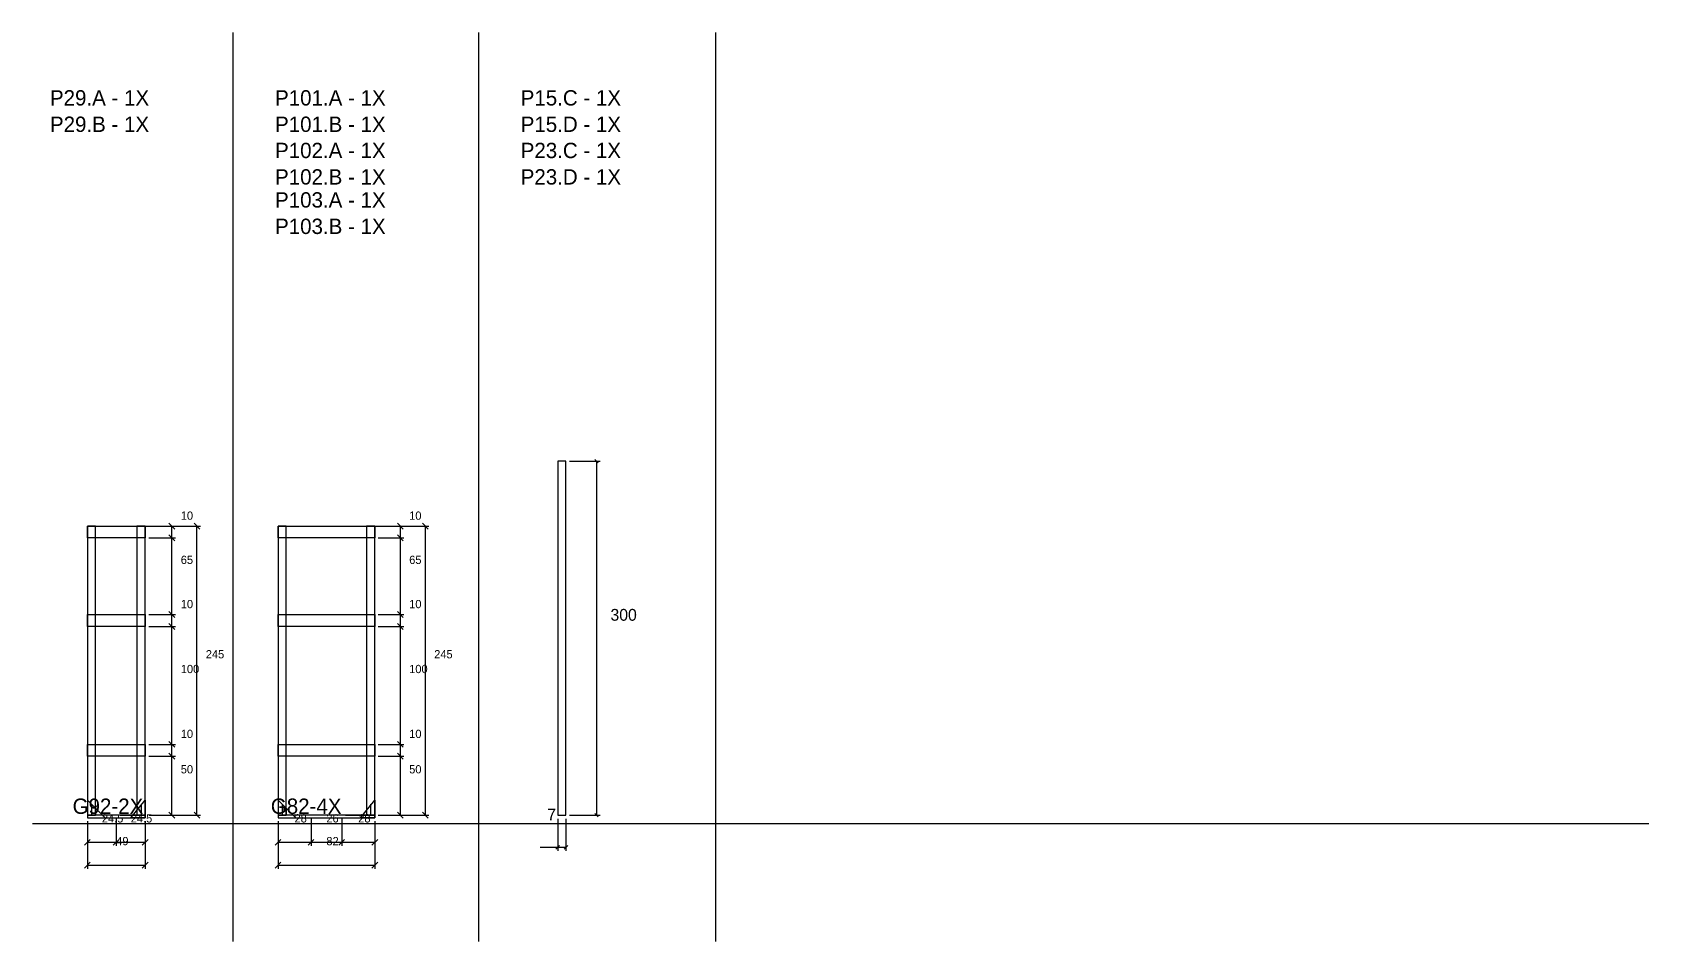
# Model space of a CAD drawing. Header units: metres. Extents: x 14488 to 20654, y -3015 to -1095.
# Drawn here: x 16073 to 17443, y -3015 to -2244 of the extents above; entities that cross this region are included whole.
import ezdxf

# ---------------------------------------------------------------- set-up
doc = ezdxf.new("R2010")
doc.units = ezdxf.units.M

msp = doc.modelspace()

# ---------------------------------------------------------------- linework, layer by layer
at = {"layer": 'COTA', "color": 4}
for p, q in [((16528.8, -2607.4), (16554.7, -2607.4)), ((16551.7, -2607.4), (16551.7, -2907.4)), ((16154.9, -2662.4), (16216, -2662.4)), ((16172.1, -2662.4), (16194.8, -2662.4)), ((16191.8, -2672.4), (16191.8, -2662.4)), ((16213, -2907.4), (16213, -2662.4)), ((16322.4, -2662.4), (16409.6, -2662.4)), ((16366.7, -2662.4), (16388.4, -2662.4)), ((16385.4, -2672.4), (16385.4, -2662.4)), ((16406.6, -2907.4), (16406.6, -2662.4)), ((16172.1, -2672.4), (16194.8, -2672.4)), ((16172.1, -2672.4), (16194.8, -2672.4)), ((16191.8, -2737.4), (16191.8, -2672.4)), ((16366.7, -2672.4), (16388.4, -2672.4)), ((16366.7, -2672.4), (16388.4, -2672.4)), ((16385.4, -2737.4), (16385.4, -2672.4)), ((16172.1, -2737.4), (16194.8, -2737.4)), ((16172.1, -2737.4), (16194.8, -2737.4)), ((16191.8, -2747.4), (16191.8, -2737.4)), ((16366.7, -2737.4), (16388.4, -2737.4)), ((16366.7, -2737.4), (16388.4, -2737.4)), ((16385.4, -2747.4), (16385.4, -2737.4)), ((16172.1, -2747.4), (16194.8, -2747.4)), ((16172.1, -2747.4), (16194.8, -2747.4)), ((16191.8, -2847.4), (16191.8, -2747.4)), ((16366.7, -2747.4), (16388.4, -2747.4)), ((16366.7, -2747.4), (16388.4, -2747.4)), ((16385.4, -2847.4), (16385.4, -2747.4)), ((16172.1, -2847.4), (16194.8, -2847.4)), ((16172.1, -2847.4), (16194.8, -2847.4)), ((16191.8, -2857.4), (16191.8, -2847.4)), ((16366.7, -2847.4), (16388.4, -2847.4)), ((16366.7, -2847.4), (16388.4, -2847.4)), ((16385.4, -2857.4), (16385.4, -2847.4)), ((16172.1, -2857.4), (16194.8, -2857.4)), ((16172.1, -2857.4), (16194.8, -2857.4)), ((16191.8, -2907.4), (16191.8, -2857.4)), ((16366.7, -2857.4), (16388.4, -2857.4)), ((16366.7, -2857.4), (16388.4, -2857.4)), ((16385.4, -2907.4), (16385.4, -2857.4)), ((16120.1, -2912.6), (16120.1, -2952.8)), ((16120.1, -2912.6), (16120.1, -2933.4)), ((16144.6, -2910.4), (16144.6, -2933.4)), ((16144.6, -2910.4), (16144.6, -2933.4)), ((16169.1, -2912.6), (16169.1, -2933.4)), ((16169.1, -2912.6), (16169.1, -2952.8)), ((16172.1, -2907.4), (16216, -2907.4)), ((16172.1, -2907.4), (16194.8, -2907.4)), ((16281.7, -2912.6), (16281.7, -2933.4)), ((16281.7, -2912.6), (16281.7, -2952.8)), ((16309.7, -2910.4), (16309.7, -2933.4)), ((16309.7, -2910.4), (16309.7, -2933.4)), ((16335.7, -2910.4), (16335.7, -2933.4)), ((16335.7, -2910.4), (16335.7, -2933.4)), ((16363.7, -2912.6), (16363.7, -2952.8)), ((16363.7, -2912.6), (16363.7, -2933.4)), ((16366.7, -2907.4), (16388.4, -2907.4)), ((16366.7, -2907.4), (16409.6, -2907.4)), ((16518.8, -2910.4), (16518.8, -2937.7)), ((16525.8, -2910.4), (16525.8, -2937.7)), ((16528.8, -2907.4), (16554.7, -2907.4)), ((16120.1, -2930.4), (16144.6, -2930.4)), ((16144.6, -2930.4), (16169.1, -2930.4)), ((16281.7, -2930.4), (16309.7, -2930.4)), ((16309.7, -2930.4), (16335.7, -2930.4)), ((16335.7, -2930.4), (16363.7, -2930.4)), ((16518.8, -2934.7), (16504, -2934.7)), ((16525.8, -2934.7), (16518.8, -2934.7)), ((16120.1, -2949.8), (16169.1, -2949.8)), ((16281.7, -2949.8), (16363.7, -2949.8))]:
    msp.add_line(p, q, dxfattribs=at)
at = {"layer": 'COTA'}
for p, q in [((16553.2, -2608.9), (16550.2, -2605.9)), ((16550.2, -2905.9), (16553.2, -2908.9)), ((16520.3, -2933.2), (16517.3, -2936.2)), ((16524.3, -2936.2), (16527.3, -2933.2))]:
    msp.add_line(p, q, dxfattribs=at)
for points in [[(16194.3, -2664.9), (16189.3, -2659.9)], [(16189.3, -2669.9), (16194.3, -2674.9)], [(16194.3, -2674.9), (16189.3, -2669.9)], [(16215.5, -2664.9), (16210.5, -2659.9)], [(16387.9, -2664.9), (16382.9, -2659.9)], [(16387.9, -2674.9), (16382.9, -2669.9)], [(16382.9, -2669.9), (16387.9, -2674.9)], [(16409.1, -2664.9), (16404.1, -2659.9)], [(16189.3, -2734.9), (16194.3, -2739.9)], [(16194.3, -2739.9), (16189.3, -2734.9)], [(16382.9, -2734.9), (16387.9, -2739.9)], [(16387.9, -2739.9), (16382.9, -2734.9)], [(16189.3, -2744.9), (16194.3, -2749.9)], [(16194.3, -2749.9), (16189.3, -2744.9)], [(16382.9, -2744.9), (16387.9, -2749.9)], [(16387.9, -2749.9), (16382.9, -2744.9)], [(16189.3, -2844.9), (16194.3, -2849.9)], [(16194.3, -2849.9), (16189.3, -2844.9)], [(16387.9, -2849.9), (16382.9, -2844.9)], [(16382.9, -2844.9), (16387.9, -2849.9)], [(16194.3, -2859.9), (16189.3, -2854.9)], [(16189.3, -2854.9), (16194.3, -2859.9)], [(16382.9, -2854.9), (16387.9, -2859.9)], [(16387.9, -2859.9), (16382.9, -2854.9)], [(16189.3, -2904.9), (16194.3, -2909.9)], [(16210.5, -2904.9), (16215.5, -2909.9)], [(16382.9, -2904.9), (16387.9, -2909.9)], [(16404.1, -2904.9), (16409.1, -2909.9)], [(16122.6, -2927.9), (16117.6, -2932.9)], [(16142.1, -2932.9), (16147.1, -2927.9)], [(16147.1, -2927.9), (16142.1, -2932.9)], [(16166.6, -2932.9), (16171.6, -2927.9)], [(16284.2, -2927.9), (16279.2, -2932.9)], [(16312.2, -2927.9), (16307.2, -2932.9)], [(16307.2, -2932.9), (16312.2, -2927.9)], [(16333.2, -2932.9), (16338.2, -2927.9)], [(16338.2, -2927.9), (16333.2, -2932.9)], [(16361.2, -2932.9), (16366.2, -2927.9)], [(16122.6, -2947.3), (16117.6, -2952.3)], [(16166.6, -2952.3), (16171.6, -2947.3)], [(16284.2, -2947.3), (16279.2, -2952.3)], [(16361.2, -2952.3), (16366.2, -2947.3)]]:
    msp.add_lwpolyline(points, dxfattribs=at)
at = {"layer": 'Madeira', "color": 250}
for p, q in [((16123.6, -2898.1), (16123.6, -2907.4)), ((16165.6, -2898.1), (16165.6, -2907.4)), ((16285.2, -2898.1), (16285.2, -2907.4)), ((16360.2, -2898.1), (16360.2, -2907.4)), ((16129.9, -2907.4), (16120.1, -2907.4)), ((16129.9, -2907.4), (16120.1, -2907.4)), ((16120.1, -2907.4), (16120.1, -2909.6)), ((16120.1, -2907.4), (16120.1, -2909.6)), ((16120.1, -2907.4), (16120.1, -2909.6)), ((16159.3, -2907.4), (16169.1, -2907.4)), ((16159.3, -2907.4), (16169.1, -2907.4)), ((16281.7, -2907.4), (16281.7, -2909.6)), ((16291.5, -2907.4), (16281.7, -2907.4)), ((16281.7, -2907.4), (16281.7, -2909.6)), ((16291.5, -2907.4), (16281.7, -2907.4)), ((16281.7, -2907.4), (16281.7, -2909.6)), ((16353.8, -2907.4), (16363.7, -2907.4)), ((16353.8, -2907.4), (16363.7, -2907.4))]:
    msp.add_line(p, q, dxfattribs=at)
at = {"layer": 'Madeira', "color": 1}
for p, q in [((16123.6, -2898.1), (16123.6, -2907.4)), ((16127.1, -2901.6), (16127.1, -2907.4)), ((16165.6, -2898.1), (16165.6, -2907.4)), ((16285.2, -2898.1), (16285.2, -2907.4)), ((16288.7, -2901.6), (16288.7, -2907.4)), ((16360.2, -2898.1), (16360.2, -2907.4)), ((16135.9, -2907.4), (16120.1, -2907.4)), ((16147.8, -2907.4), (16169.1, -2907.4)), ((16297.5, -2907.4), (16281.7, -2907.4)), ((16338.9, -2907.4), (16363.7, -2907.4))]:
    msp.add_line(p, q, dxfattribs=at)
at = {"layer": 'Madeira', "color": 252}
for points in [[(16120.1, -2894.6), (16120.1, -2909.6), (16135.1, -2909.6), (16120.1, -2894.6)], [(16169.1, -2894.6), (16169.1, -2909.6), (16157.1, -2909.6), (16169.1, -2894.6)], [(16281.7, -2894.6), (16281.7, -2909.6), (16296.7, -2909.6), (16281.7, -2894.6)], [(16363.7, -2894.6), (16363.7, -2909.6), (16351.7, -2909.6), (16363.7, -2894.6)]]:
    msp.add_lwpolyline(points, dxfattribs=at)
at = {"layer": 'Madeira'}
for points in [[(16120.1, -2894.6), (16120.1, -2909.6), (16135.1, -2909.6), (16120.1, -2894.6)], [(16169.1, -2894.6), (16169.1, -2909.6), (16157.1, -2909.6), (16169.1, -2894.6)], [(16281.7, -2894.6), (16281.7, -2909.6), (16296.7, -2909.6), (16281.7, -2894.6)], [(16363.7, -2894.6), (16363.7, -2909.6), (16351.7, -2909.6), (16363.7, -2894.6)]]:
    msp.add_lwpolyline(points, dxfattribs=at)
at = {"layer": 'Nível', "color": 4}
msp.add_line((16073.5, -2914.6), (17443.5, -2914.6), dxfattribs=at)
at = {"layer": 'Sarr 2.2x7', "color": 40}
for p, q in [((16120.1, -2907.4), (16120.1, -2909.6)), ((16169.1, -2909.6), (16169.1, -2907.4)), ((16281.7, -2907.4), (16281.7, -2909.6)), ((16363.7, -2909.6), (16363.7, -2907.4))]:
    msp.add_line(p, q, dxfattribs=at)
for points in [[(16169.1, -2907.4), (16120.1, -2907.4), (16120.1, -2909.6), (16169.1, -2909.6), (16169.1, -2907.4)], [(16363.7, -2907.4), (16281.7, -2907.4), (16281.7, -2909.6), (16363.7, -2909.6), (16363.7, -2907.4)]]:
    msp.add_lwpolyline(points, dxfattribs=at)
at = {"layer": 'SARR_2.2x10', "color": 60}
for points in [[(16120.1, -2662.4), (16169.1, -2662.4), (16169.1, -2672.4), (16120.1, -2672.4), (16120.1, -2662.4)], [(16281.7, -2662.4), (16363.7, -2662.4), (16363.7, -2672.4), (16281.7, -2672.4), (16281.7, -2662.4)], [(16120.1, -2737.4), (16169.1, -2737.4), (16169.1, -2747.4), (16120.1, -2747.4), (16120.1, -2737.4)], [(16281.7, -2737.4), (16363.7, -2737.4), (16363.7, -2747.4), (16281.7, -2747.4), (16281.7, -2737.4)], [(16120.1, -2847.4), (16169.1, -2847.4), (16169.1, -2857.4), (16120.1, -2857.4), (16120.1, -2847.4)], [(16281.7, -2847.4), (16363.7, -2847.4), (16363.7, -2857.4), (16281.7, -2857.4), (16281.7, -2847.4)]]:
    msp.add_lwpolyline(points, dxfattribs=at)
at = {"layer": 'SARR_7x7', "color": 40}
for points in [[(16518.8, -2907.4), (16525.8, -2907.4), (16525.8, -2607.4), (16518.8, -2607.4), (16518.8, -2907.4)], [(16120.1, -2907.4), (16127.1, -2907.4), (16127.1, -2662.4), (16120.1, -2662.4), (16120.1, -2907.4)], [(16162.1, -2907.4), (16169.1, -2907.4), (16169.1, -2662.4), (16162.1, -2662.4), (16162.1, -2907.4)], [(16281.7, -2907.4), (16288.7, -2907.4), (16288.7, -2662.4), (16281.7, -2662.4), (16281.7, -2907.4)], [(16356.7, -2907.4), (16363.7, -2907.4), (16363.7, -2662.4), (16356.7, -2662.4), (16356.7, -2907.4)]]:
    msp.add_lwpolyline(points, dxfattribs=at)
at = {"layer": 'Texto Nível', "color": 251}
for p, q in [((16243.6, -3014.6), (16243.6, -2243.9)), ((16451.8, -3014.6), (16451.8, -2243.9)), ((16652.7, -3014.6), (16652.7, -2243.9))]:
    msp.add_line(p, q, dxfattribs=at)

# ---------------------------------------------------------------- texts
at = {"layer": 'COTA', "color": 1}
for s, p in [('10', (16199.3, -2657)), ('10', (16392.9, -2657)), ('65', (16199.3, -2694.5)), ('65', (16392.9, -2694.5)), ('10', (16199.3, -2732)), ('10', (16392.9, -2732)), ('100', (16199.3, -2787)), ('245', (16220.5, -2774.5)), ('100', (16392.9, -2787)), ('245', (16414.1, -2774.5)), ('10', (16199.3, -2842)), ('10', (16392.9, -2842)), ('50', (16199.3, -2872)), ('50', (16392.9, -2872)), ('24.5', (16132.4, -2913.6)), ('24.5', (16156.9, -2913.6)), ('28', (16295.7, -2913.6)), ('26', (16322.7, -2913.6)), ('28', (16349.7, -2913.6)), ('49', (16144.6, -2932.9)), ('82', (16322.7, -2932.9))]:
    msp.add_text(s, height=7, dxfattribs=at).set_placement(p)
at = {"layer": 'COTA', "color": 240}
for s, p in [('300', (16563.5, -2742.6)), ('7', (16509.9, -2911.8))]:
    msp.add_text(s, height=10, dxfattribs=at).set_placement(p)
at = {"layer": 'Texto Seção', "color": 7}
for s, p in [('P29.A - 1X', (16088.4, -2305.9)), ('P101.A - 1X', (16279.2, -2305.9)), ('P15.C - 1X', (16487.4, -2305.9)), ('P29.B - 1X', (16088.4, -2328.3)), ('P101.B - 1X', (16279.2, -2328.3)), ('P15.D - 1X', (16487.4, -2328.3)), ('P102.A - 1X', (16279.2, -2350.5)), ('P23.C - 1X', (16487.4, -2350.5)), ('P102.B - 1X', (16279.2, -2372.9)), ('P23.D - 1X', (16487.4, -2372.9)), ('P103.A - 1X', (16279.2, -2392.4)), ('P103.B - 1X', (16279.2, -2414.8)), ('G92-2X', (16107.6, -2906.3)), ('G82-4X', (16275.6, -2906.3))]:
    msp.add_text(s, height=13, dxfattribs=at).set_placement(p)

doc.saveas('drawing.dxf')
